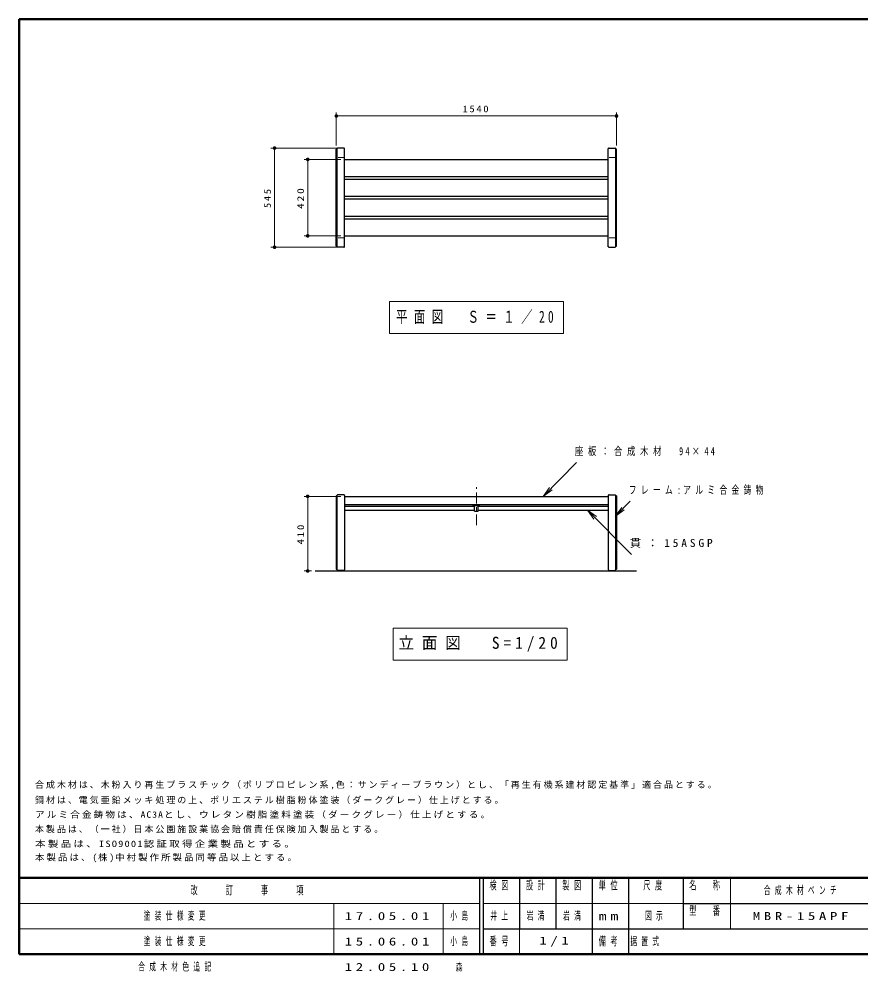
# Model space of a CAD drawing. Units: millimetres on the paper, scale 1:20. Extents: x -365 to 12, y -38 to 257.
# Drawn here: x -365 to -133.7, y -4.8 to 257 of the extents above; entities that cross this region are included whole.
import ezdxf
from ezdxf.enums import TextEntityAlignment as Align

# ---------------------------------------------------------------- set-up
doc = ezdxf.new("R2010")
doc.units = ezdxf.units.MM
doc.linetypes.add('USER2', pattern=[6, 3, -1, 1, -1])
doc.layers.add('LY_1', color=7, linetype='Continuous', lineweight=25)
doc.layers.add('LY_2', color=7, linetype='Continuous', lineweight=13)
doc.styles.add('ＭＳ ゴシック', font='')
doc.styles.get('ＭＳ ゴシック').set_extended_font_data('MS Gothic')

# ---------------------------------------------------------------- blocks, each defined once
blk = doc.blocks.new('open_arrow')
at = {"color": 0, "linetype": 'Continuous', "lineweight": -2}
blk.add_lwpolyline([(7.5, 1.25), (0, 0), (7.5, -1.25)], dxfattribs=at)
blk = doc.blocks.new('filled_dot')
at = {"color": 0, "linetype": 'Continuous', "lineweight": -2, "const_width": 1.25}
blk.add_lwpolyline([(-0.625, 0, 1), (0.625, 0, 1)], format="xyb", close=True, dxfattribs=at)

msp = doc.modelspace()

# ---------------------------------------------------------------- linework, layer by layer
at = {"layer": 'LY_1', "lineweight": 13}
for p, q in [((-277.825, 222.212), (-277.825, 231.363)), ((-200.839, 222.212), (-200.839, 231.363)), ((-277.825, 230.363), (-200.839, 230.363)), ((-276.782, 221.549), (-295.791, 221.549)), ((-294.791, 194.299), (-294.791, 221.549)), ((-277.563, 194.472), (-277.563, 221.376)), ((-201.1, 194.472), (-201.1, 221.376)), ((-276.582, 218.424), (-286.688, 218.424)), ((-285.688, 197.424), (-285.688, 218.424)), ((-275.775, 218.924), (-277.362, 218.924)), ((-202.889, 218.924), (-201.301, 218.924)), ((-276.582, 197.424), (-286.688, 197.424)), ((-275.775, 196.924), (-277.362, 196.924)), ((-202.889, 196.924), (-201.301, 196.924)), ((-276.782, 194.299), (-295.791, 194.299)), ((-263.232, 179.403), (-263.232, 170.603)), ((-215.432, 179.403), (-263.232, 179.403)), ((-215.432, 170.603), (-215.432, 179.403)), ((-263.232, 170.603), (-215.432, 170.603)), ((-221.017, 125.838), (-211.832, 135.114)), ((-276.582, 125.838), (-286.688, 125.838)), ((-285.688, 105.338), (-285.688, 125.838)), ((-277.57, 126.105), (-277.57, 105.642)), ((-201.094, 126.105), (-201.094, 105.642)), ((-197.039, 124.493), (-201.169, 120.349)), ((-208.835, 122.036), (-196.709, 109.908)), ((-201.169, 120.349), (-199.405, 122.827)), ((-201.169, 120.349), (-199.051, 122.474)), ((-198.697, 122.121), (-201.169, 120.349)), ((-284.651, 105.338), (-286.688, 105.338)), ((-262.227, 89.596), (-262.227, 80.796)), ((-214.427, 89.596), (-262.227, 89.596)), ((-214.427, 80.796), (-214.427, 89.596)), ((-262.227, 80.796), (-214.427, 80.796))]:
    msp.add_line(p, q, dxfattribs=at)
at = {"layer": 'LY_1'}
for p, q in [((-277.825, 194.637), (-277.825, 221.212)), ((-275.782, 221.549), (-277.478, 221.499)), ((-275.582, 194.447), (-275.582, 221.402)), ((-203.082, 194.447), (-203.082, 221.402)), ((-202.882, 221.549), (-201.185, 221.499)), ((-200.839, 194.637), (-200.839, 221.212)), ((-275.582, 218.424), (-203.082, 218.424)), ((-275.582, 213.724), (-203.082, 213.724)), ((-275.582, 212.991), (-203.082, 212.991)), ((-275.582, 208.291), (-203.082, 208.291)), ((-275.582, 207.558), (-203.082, 207.558)), ((-275.582, 202.858), (-203.082, 202.858)), ((-275.582, 202.124), (-203.082, 202.124)), ((-275.582, 197.424), (-203.082, 197.424)), ((-275.782, 194.299), (-277.478, 194.35)), ((-202.882, 194.299), (-201.185, 194.35)), ((-277.832, 125.942), (-277.832, 105.833)), ((-275.789, 126.278), (-277.485, 126.228)), ((-275.582, 126.078), (-275.582, 105.695)), ((-275.582, 125.838), (-203.082, 125.838)), ((-203.082, 126.078), (-203.082, 105.695)), ((-202.875, 126.278), (-201.178, 126.228)), ((-200.832, 125.942), (-200.832, 105.833)), ((-275.582, 123.638), (-203.082, 123.638)), ((-275.582, 123.121), (-239.832, 123.121)), ((-240.207, 123.338), (-240.207, 123.638)), ((-240.207, 123.338), (-238.457, 123.338)), ((-239.832, 121.736), (-239.832, 123.331)), ((-238.832, 121.736), (-238.832, 123.331)), ((-238.832, 123.121), (-203.082, 123.121)), ((-238.457, 123.338), (-238.457, 123.638)), ((-275.582, 122.036), (-239.832, 122.036)), ((-239.832, 121.736), (-238.832, 121.736)), ((-238.832, 122.036), (-203.082, 122.036)), ((-283.651, 105.338), (-195.327, 105.338)), ((-275.789, 105.495), (-277.485, 105.546)), ((-277.37, 105.542), (-277.37, 105.338)), ((-202.875, 105.495), (-201.178, 105.546)), ((-201.294, 105.542), (-201.294, 105.338))]:
    msp.add_line(p, q, dxfattribs=at)
at = {"layer": 'LY_1', "linetype": 'USER2', "lineweight": 13}
msp.add_line((-239.332, 117.899), (-239.332, 128.388), dxfattribs=at)
at = {"layer": 'LY_1'}
for centre, radius, start, end in [((-277.775, 221.212), 0.05, 92.70761, 180), ((-277.788, 221.486), 0.225, 272.70761, 344.37567), ((-277.475, 221.399), 0.1, 92, 164.3757), ((-275.775, 221.349), 0.2, 360, 92), ((-202.889, 221.349), 0.2, 88, 180), ((-201.189, 221.399), 0.1, 15.6243, 88), ((-200.876, 221.486), 0.225, 195.62433, 267.29239), ((-200.889, 221.212), 0.05, 360, 87.29239), ((-277.775, 194.637), 0.05, 180.00001, 267.29239), ((-277.788, 194.362), 0.225, 15.62433, 87.29239), ((-277.475, 194.45), 0.1, 195.6243, 268), ((-275.775, 194.499), 0.2, 268.00001, 0), ((-202.889, 194.499), 0.2, 180, 271.99999), ((-201.189, 194.45), 0.1, 272, 344.3757), ((-200.876, 194.362), 0.225, 92.70761, 164.37567), ((-200.889, 194.637), 0.05, 272.70761, 359.99999), ((-277.782, 125.94), 0.05, 92.70761, 180), ((-277.795, 126.215), 0.225, 272.70761, 344.37567), ((-277.482, 126.128), 0.1, 92, 164.3757), ((-275.782, 126.078), 0.2, 360, 92), ((-202.882, 126.078), 0.2, 88, 180), ((-201.182, 126.128), 0.1, 15.6243, 88), ((-200.869, 126.215), 0.225, 195.62433, 267.29239), ((-200.882, 125.94), 0.05, 360, 87.29239), ((-277.782, 105.833), 0.05, 180, 267.29239), ((-277.795, 105.558), 0.225, 15.6243, 87.29239), ((-277.482, 105.646), 0.1, 195.6243, 268), ((-275.782, 105.695), 0.2, 268.00001, 0.00001), ((-202.882, 105.695), 0.2, 179.99999, 271.99999), ((-201.182, 105.646), 0.1, 272, 344.3757), ((-200.869, 105.558), 0.225, 92.70761, 164.3757), ((-200.882, 105.833), 0.05, 272.70761, 0)]:
    msp.add_arc(centre, radius, start, end, dxfattribs=at)
at = {"layer": 'LY_2', "lineweight": 50}
for p, q in [((0, 257), (-365, 257)), ((-365, 257), (-365, 0)), ((-365, 21), (0, 21)), ((-365, 0), (0, 0))]:
    msp.add_line(p, q, dxfattribs=at)
at = {"layer": 'LY_2', "color": 211, "lineweight": 25}
for p, q in [((-238.5, 21), (-238.5, 0)), ((-237.5, 21), (-237.5, 0)), ((-227.5, 21), (-227.5, 7)), ((-217.5, 21), (-217.5, 7)), ((-207.5, 21), (-207.5, 0)), ((-197.5, 21), (-197.5, 7)), ((-182.5, 21), (-182.5, 7)), ((-182.5, 14), (-70, 14)), ((-237.5, 7), (0, 7))]:
    msp.add_line(p, q, dxfattribs=at)
at = {"layer": 'LY_2'}
for p, q in [((-169.5, 21), (-169.5, 7)), ((-365, 14), (-238.5, 14)), ((-278.5, 14), (-278.5, 0)), ((-248.5, 14), (-248.5, 0)), ((-237.5, 14), (-182.5, 14)), ((-365, 7), (-238.5, 7)), ((-227.5, 7), (-227.5, 0))]:
    msp.add_line(p, q, dxfattribs=at)
at = {"layer": 'LY_2', "lineweight": 25}
msp.add_line((-197.5, 7), (-197.5, 0), dxfattribs=at)

# ---------------------------------------------------------------- block references
at = {"layer": 'LY_1', "lineweight": 13, "xscale": 0.4, "yscale": 0.4}
msp.add_blockref('filled_dot', (-277.825, 230.363), dxfattribs=at)
at = {"layer": 'LY_1', "lineweight": 13}
for name, p, xscale, yscale, rotation in [('filled_dot', (-200.839, 230.363), 0.4, 0.4, 180), ('filled_dot', (-294.791, 221.549), 0.4, 0.4, 270), ('filled_dot', (-285.688, 218.424), 0.4, 0.4, 270), ('filled_dot', (-285.688, 197.424), 0.4, 0.4, 90), ('filled_dot', (-294.791, 194.299), 0.4, 0.4, 90), ('open_arrow', (-221.017, 125.838), 0.4, 0.4, 45.3), ('filled_dot', (-285.688, 125.838), 0.4, 0.4, 270), ('open_arrow', (-197.039, 124.493), 0.001, 0.001, 225.1), ('open_arrow', (-208.835, 122.036), 0.4, 0.4, 315), ('filled_dot', (-285.688, 105.338), 0.4, 0.4, 90)]:
    msp.add_blockref(name, p, dxfattribs=dict(at, xscale=xscale, yscale=yscale, rotation=rotation))

# ---------------------------------------------------------------- texts
at = {"layer": 'LY_1', "style": 'ＭＳ ゴシック', "width": 0.6}
msp.add_text('森', height=2.199, dxfattribs=at).set_placement((-245, -3.5), align=Align.MIDDLE_LEFT)
at = {"layer": 'LY_1', "style": 'ＭＳ ゴシック'}
for s, insert, char_height, attachment_point in [('\\T1.33;\\W1.15;1540', (-239.332, 231.363), 1.833, 8), ('\\T1.56;\\W0.7;平面図\u3000Ｓ＝１／20', (-239.332, 175.003), 3.299, 5), ('\\T1.55;\\W0.75;座板：合成木材\u300094×44', (-212.271, 138.114), 2.199, 4), ('\\T1.54;\\W0.7;フレーム:アルミ合金鋳物', (-197.483, 127.493), 2.199, 4), ('\\T1.5;\\W1.05;貫：15ASGP', (-197.205, 112.908), 2.199, 4), ('\\T1.5;\\W0.95;立面図\u3000S=1/20', (-238.327, 85.196), 3.299, 5), ('\\T1.22;合成木材は、木粉入り再生プラスチック（ポリプロピレン系,色：サンディーブラウン）とし、「再生有機系建材認定基準」適合品とする。', (-360.606, 45.283), 1.76, 7), ('\\T1.22;鋼材は、電気亜鉛メッキ処理の上、ポリエステル樹脂粉体塗装（ダークグレー）仕上げとする。', (-360.606, 41.283), 1.76, 7), ('\\T1.22;\\W1.1;アルミ合金鋳物は、AC3Aとし、ウレタン樹脂塗料塗装（ダークグレー）仕上げとする。', (-360.606, 37.283), 1.76, 7), ('\\T1.22;本製品は、（一社）日本公園施設業協会賠償責任保険加入製品とする。', (-360.606, 33.283), 1.76, 7), ('\\T1.22;\\W1.2;本製品は、ISO9001認証取得企業製品とする。', (-360.606, 29.283), 1.76, 7), ('\\T1.22;\\W1.05;本製品は、(株)中村製作所製品同等品以上とする。', (-360.606, 25.283), 1.76, 7), ('\\T1.64;\\W0.6;合成木材ベンチ', (-149.75, 17.5), 2.199, 5), ('\\T1.64;\\W0.6;塗装仕様変更', (-330.75, 10.5), 2.199, 4), ('\\T1.5;\\W1.35;17.05.01', (-275.5, 10.5), 2.199, 4), ('\\T1.64;\\W0.6;小島', (-246.5, 10.5), 2.199, 4), ('\\T1.64;\\W0.6;井上', (-235.5, 10.5), 2.199, 4), ('\\T1.64;\\W0.6;岩満', (-222.5, 10.5), 2.199, 5), ('\\T1.64;\\W0.6;岩満', (-212.5, 10.5), 2.199, 5), ('\\T1.64;\\W0.6;図示', (-193, 10.5), 2.199, 4), ('\\T1.5;\\W1.35;MBR-15APF', (-149.75, 10.5), 2.199, 5), ('\\T1.64;\\W0.6;塗装仕様変更', (-330.75, 3.5), 2.199, 4), ('\\T1.5;\\W1.35;15.06.01', (-275.5, 3.5), 2.199, 4), ('\\T1.64;\\W0.6;小島', (-246.5, 3.5), 2.199, 4), ('\\T1.5;\\W1.35;1/1', (-217.5, 3.5), 2.199, 5), ('\\T1.64;\\W0.6;据置式', (-192.5, 3.5), 2.199, 5), ('\\T1.64;\\W0.6;合成木材色追記', (-332.25, -3.5), 2.199, 4), ('\\T1.5;\\W1.35;12.05.10', (-275.5, -3.5), 2.199, 4)]:
    msp.add_mtext(s, dxfattribs=dict(at, insert=insert, char_height=char_height, attachment_point=attachment_point))
at = {"layer": 'LY_1', "char_height": 1.833, "attachment_point": 8, "rotation": 90, "style": 'ＭＳ ゴシック'}
for s, insert in [('\\T1.33;\\W1.15;545', (-295.791, 207.924)), ('\\T1.33;\\W1.25;420', (-286.688, 207.924)), ('\\T1.33;\\W1.2;410', (-286.688, 115.588))]:
    msp.add_mtext(s, dxfattribs=dict(at, insert=insert))
at = {"layer": 'LY_2', "color": 4, "char_height": 2.346, "style": 'ＭＳ ゴシック'}
for s, insert, attachment_point in [('\\T1.64;\\W0.6;改\u3000\u3000訂\u3000\u3000事\u3000\u3000項', (-301.75, 17.5), 5), ('\\T1.64;\\W0.6;検図', (-232.5, 20.167), 2), ('\\T1.64;\\W0.6;設計', (-222.5, 20.167), 2), ('\\T1.64;\\W0.6;製図', (-212.5, 20.167), 2), ('\\T1.64;\\W0.6;単位', (-202.5, 20.167), 2), ('\\T1.64;\\W0.6;尺度', (-190.25, 20.167), 2), ('\\T1.64;\\W0.6;名\u3000称', (-176, 20.167), 2), ('\\T1.64;\\W0.6;型\u3000番', (-176, 13.167), 2), ('\\T1.5;\\W1.35;mm', (-202.5, 10.5), 5), ('\\T1.64;\\W0.6;番号', (-232.5, 3.5), 5), ('\\T1.64;\\W0.6;備考', (-202.5, 3.5), 5)]:
    msp.add_mtext(s, dxfattribs=dict(at, insert=insert, attachment_point=attachment_point))

doc.saveas('drawing.dxf')
